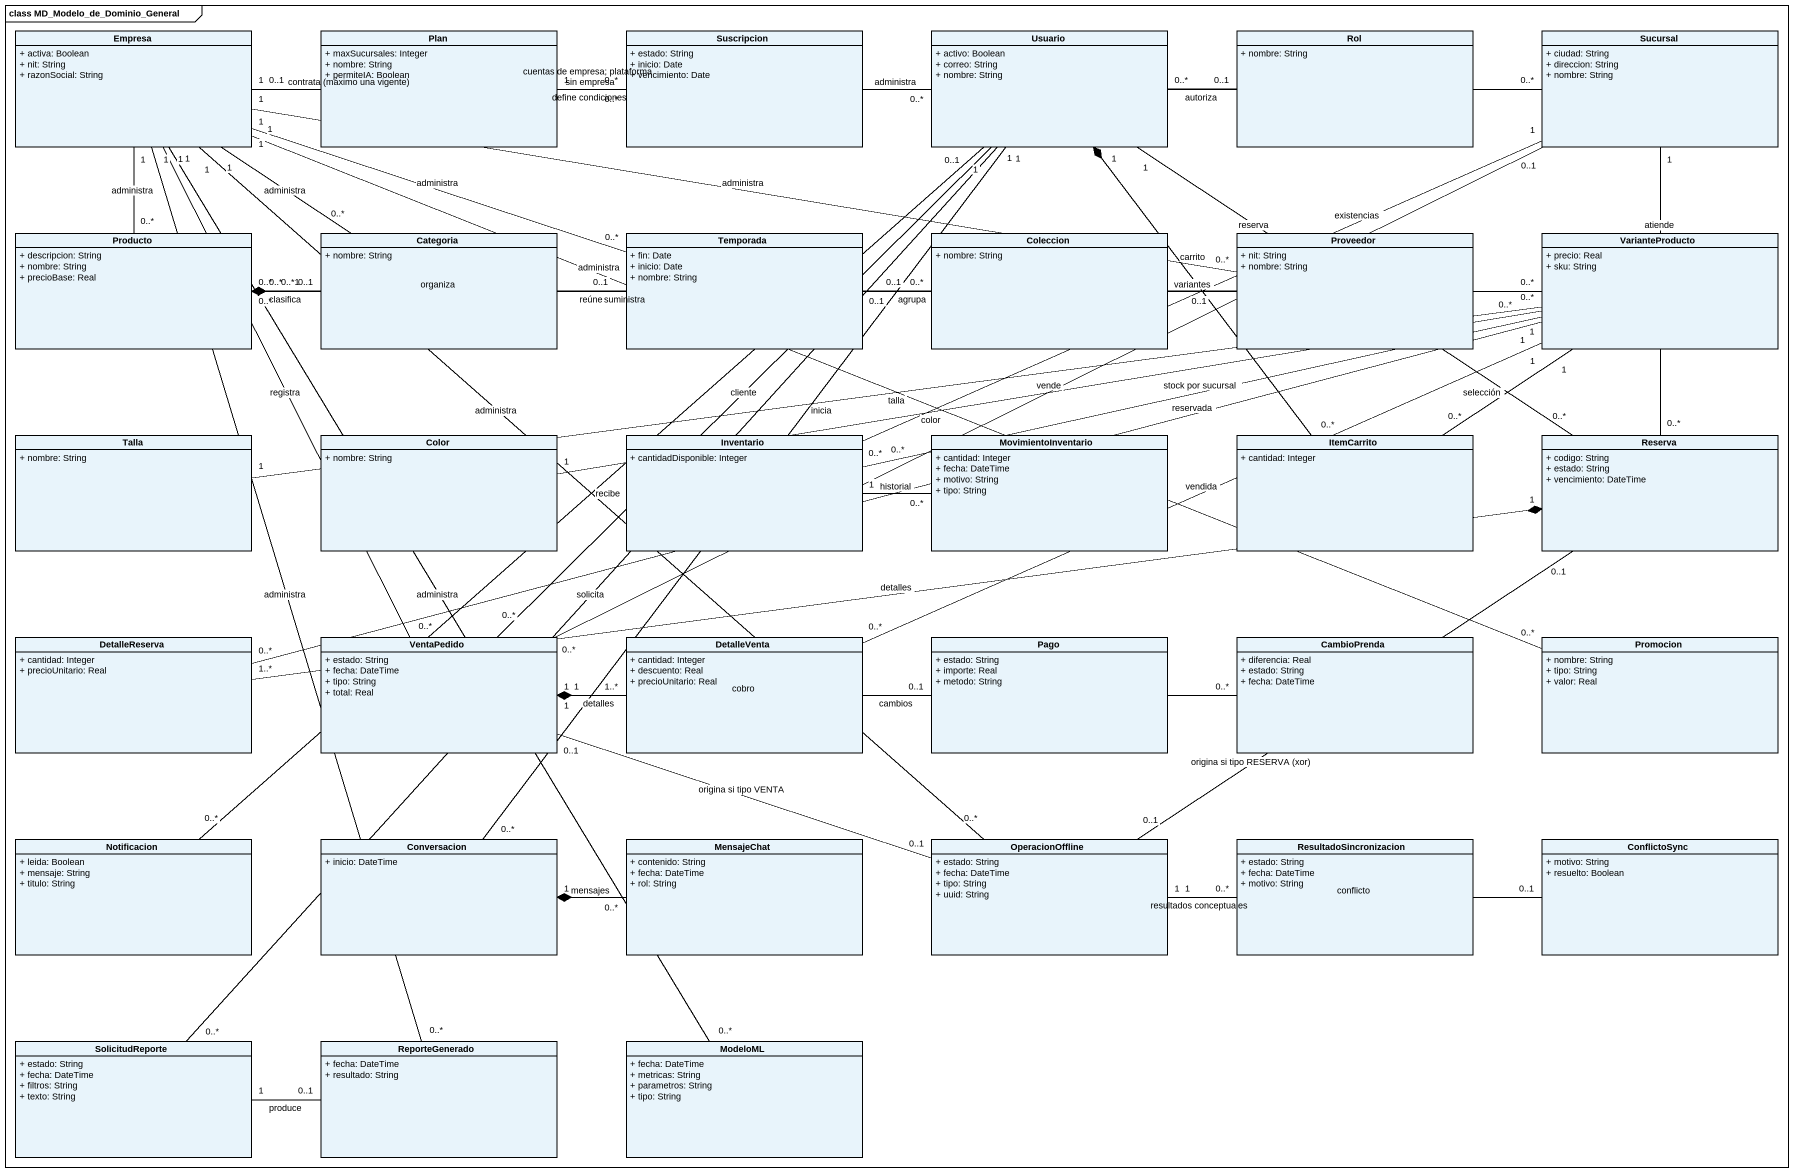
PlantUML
@startuml
mainframe class MD_Modelo_de_Dominio_General
hide circle
hide empty members
skinparam classAttributeIconSize 0
class Empresa #E8F4FB {
  + activa: Boolean
  + nit: String
  + razonSocial: String
}
class Plan #E8F4FB {
  + maxSucursales: Integer
  + nombre: String
  + permiteIA: Boolean
}
class Suscripcion #E8F4FB {
  + estado: String
  + inicio: Date
  + vencimiento: Date
}
class Usuario #E8F4FB {
  + activo: Boolean
  + correo: String
  + nombre: String
}
class Rol #E8F4FB {
  + nombre: String
}
class Sucursal #E8F4FB {
  + ciudad: String
  + direccion: String
  + nombre: String
}
class Producto #E8F4FB {
  + descripcion: String
  + nombre: String
  + precioBase: Real
}
class Categoria #E8F4FB {
  + nombre: String
}
class Temporada #E8F4FB {
  + fin: Date
  + inicio: Date
  + nombre: String
}
class Coleccion #E8F4FB {
  + nombre: String
}
class Proveedor #E8F4FB {
  + nit: String
  + nombre: String
}
class VarianteProducto #E8F4FB {
  + precio: Real
  + sku: String
}
class Talla #E8F4FB {
  + nombre: String
}
class Color #E8F4FB {
  + nombre: String
}
class Inventario #E8F4FB {
  + cantidadDisponible: Integer
}
class MovimientoInventario #E8F4FB {
  + cantidad: Integer
  + fecha: DateTime
  + motivo: String
  + tipo: String
}
class ItemCarrito #E8F4FB {
  + cantidad: Integer
}
class Reserva #E8F4FB {
  + codigo: String
  + estado: String
  + vencimiento: DateTime
}
class DetalleReserva #E8F4FB {
  + cantidad: Integer
  + precioUnitario: Real
}
class VentaPedido #E8F4FB {
  + estado: String
  + fecha: DateTime
  + tipo: String
  + total: Real
}
class DetalleVenta #E8F4FB {
  + cantidad: Integer
  + descuento: Real
  + precioUnitario: Real
}
class Pago #E8F4FB {
  + estado: String
  + importe: Real
  + metodo: String
}
class CambioPrenda #E8F4FB {
  + diferencia: Real
  + estado: String
  + fecha: DateTime
}
class Promocion #E8F4FB {
  + nombre: String
  + tipo: String
  + valor: Real
}
class Notificacion #E8F4FB {
  + leida: Boolean
  + mensaje: String
  + titulo: String
}
class Conversacion #E8F4FB {
  + inicio: DateTime
}
class MensajeChat #E8F4FB {
  + contenido: String
  + fecha: DateTime
  + rol: String
}
class OperacionOffline #E8F4FB {
  + estado: String
  + fecha: DateTime
  + tipo: String
  + uuid: String
}
class ResultadoSincronizacion #E8F4FB {
  + estado: String
  + fecha: DateTime
  + motivo: String
}
class ConflictoSync #E8F4FB {
  + motivo: String
  + resuelto: Boolean
}
class SolicitudReporte #E8F4FB {
  + estado: String
  + fecha: DateTime
  + filtros: String
  + texto: String
}
class ReporteGenerado #E8F4FB {
  + fecha: DateTime
  + resultado: String
}
class ModeloML #E8F4FB {
  + fecha: DateTime
  + metricas: String
  + parametros: String
  + tipo: String
}
Empresa "1" -right- "0..*" Suscripcion : contrata (máximo una vigente)
Empresa "0..1" -right- "0..*" Usuario : cuentas de empresa; plataforma sin empresa
Empresa "1" -right- "0..*" Sucursal : administra
Empresa "1" -- "0..*" Producto : administra
Empresa "1" -- "0..*" Categoria : administra
Empresa "1" -right- "0..*" Temporada : administra
Empresa "1" -right- "0..*" Proveedor : administra
Empresa "1" -- "0..*" VentaPedido : registra
Empresa "1" -right- "0..*" Promocion : administra
Empresa "1" -- "0..*" OperacionOffline : administra
Empresa "1" -- "0..*" ReporteGenerado : administra
Empresa "1" -- "0..*" ModeloML : administra
Plan "1" -right- "0..*" Suscripcion : define condiciones
Usuario "1" *-- "0..*" ItemCarrito : carrito
Usuario "1" -- "0..*" Reserva : reserva
Usuario "0..1" -- "0..*" VentaPedido : cliente
Usuario "1" -- "0..*" Notificacion : recibe
Usuario "1" -- "0..*" Conversacion : inicia
Usuario "1" -- "0..*" SolicitudReporte : solicita
Rol "0..1" -left- "0..*" Usuario : autoriza
Sucursal "1" -left- "0..*" Inventario : existencias
Sucursal "1" -- "0..*" Reserva : atiende
Sucursal "0..1" -left- "0..*" VentaPedido : vende
Producto "1" *-right- "0..*" VarianteProducto : variantes
Categoria "0..1" -left- "0..*" Producto : clasifica
Temporada "0..1" -left- "0..*" Producto : organiza
Temporada "0..1" -right- "0..*" Coleccion : agrupa
Coleccion "0..1" -left- "0..*" Producto : reúne
Proveedor "0..1" -left- "0..*" Producto : suministra
VarianteProducto "1" -left- "0..*" Inventario : stock por sucursal
VarianteProducto "1" -- "0..*" ItemCarrito : selección
VarianteProducto "1" -left- "0..*" DetalleReserva : reservada
VarianteProducto "1" -left- "0..*" DetalleVenta : vendida
Talla "1" -right- "0..*" VarianteProducto : talla
Color "1" -right- "0..*" VarianteProducto : color
Inventario "1" -right- "0..*" MovimientoInventario : historial
Reserva "1" *-left- "1..*" DetalleReserva : detalles
VentaPedido "1" *-right- "1..*" DetalleVenta : detalles
VentaPedido "1" -right- "0..1" Pago : cobro
VentaPedido "1" -right- "0..*" CambioPrenda : cambios
Conversacion "1" *-right- "0..*" MensajeChat : mensajes
OperacionOffline "0..1" -up- "0..1" Reserva : origina si tipo RESERVA (xor)
OperacionOffline "0..1" -left- "0..1" VentaPedido : origina si tipo VENTA
OperacionOffline "1" -right- "0..*" ResultadoSincronizacion : resultados conceptuales
OperacionOffline "1" -right- "0..1" ConflictoSync : conflicto
SolicitudReporte "1" -right- "0..1" ReporteGenerado : produce
@enduml
